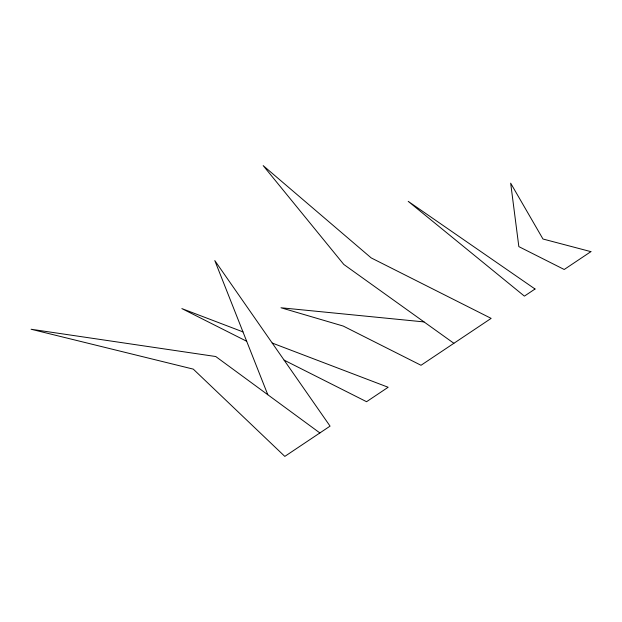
<?xml version="1.0" encoding="UTF-8"?>
<svg xmlns="http://www.w3.org/2000/svg" width="622" height="622" viewBox="0 0 622 622"><rect width="100%" height="100%" fill="white"/><g stroke="black" fill="none" stroke-linecap="round" stroke-linejoin="round"><path stroke-width="0.93" d="M424.025 321.916L280.988 307.766L343.227 326.06L421.016 365.277L491.139 318.378L371.186 257.905L263.176 165.607L343.803 264.451L453.881 343.297M242.977 331.891L181.857 308.59L246.677 341.268M272.226 343.049L388.159 387.257L366.56 401.711L284.13 360.146M319.863 432.943L215.741 356.523L31.1 329.248L193.279 369.126L284.814 456.392L330.064 426.124L214.8 260.571L267.802 394.737M535.037 289.012L524.4 296.126L408.211 201.357L535.037 289.012M590.9 251.646L564.216 269.497L518.841 246.615L510.67 183.171L542.967 239.011L590.9 251.646"/></g></svg>
